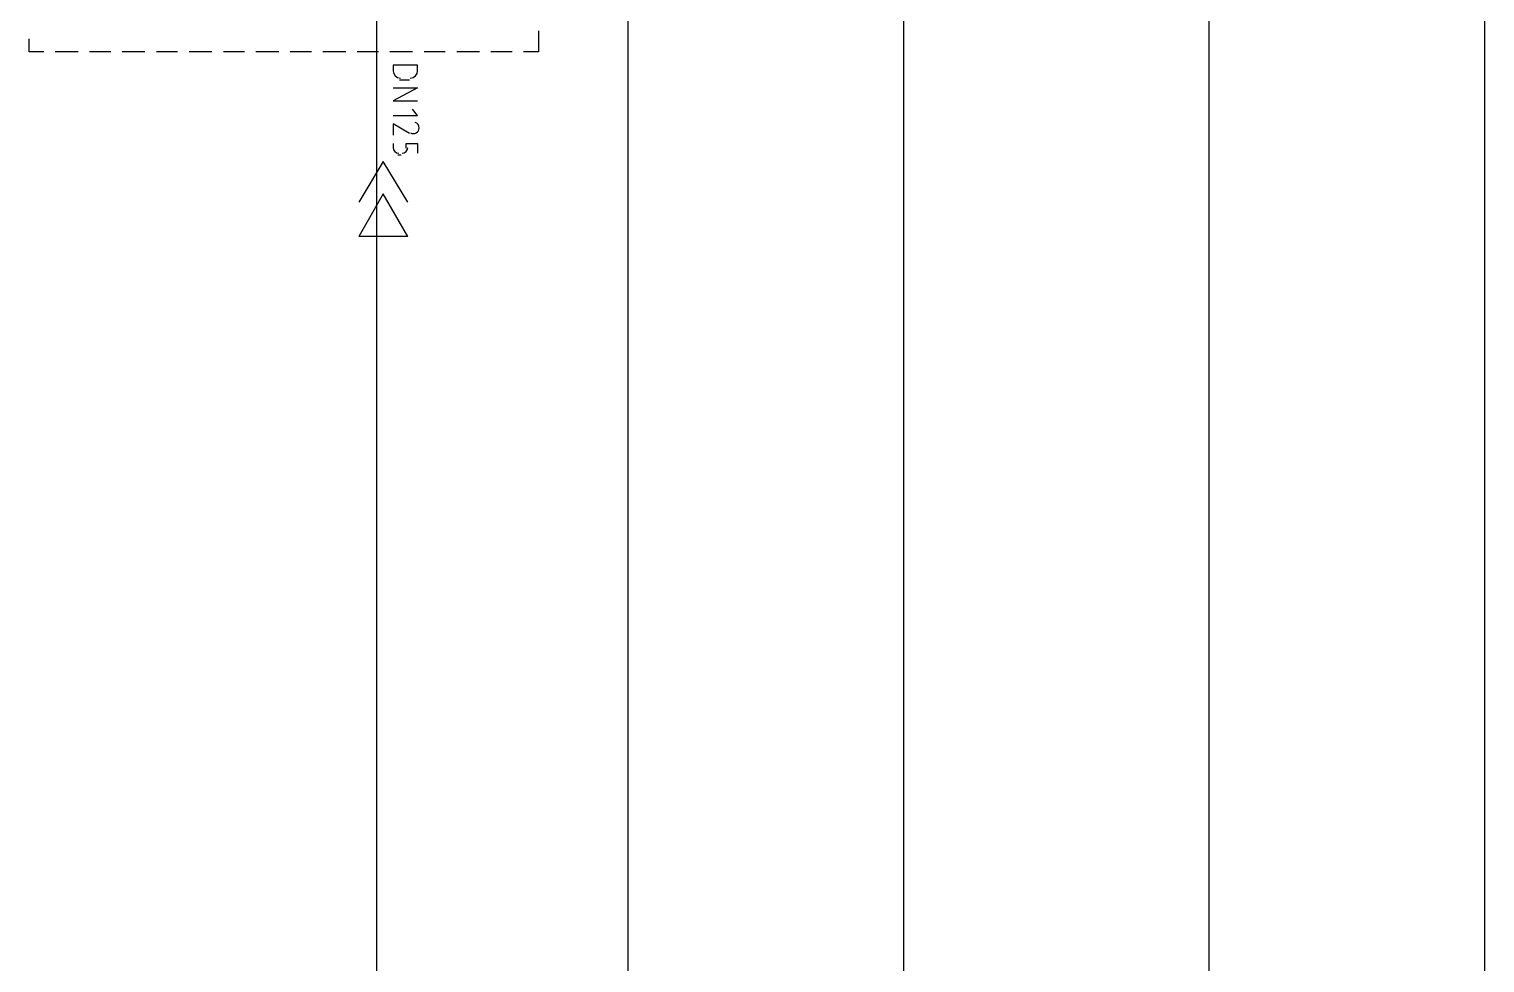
# Model space of a CAD drawing. Header units: millimetres. Extents: x 0 to 33.1, y 1.5 to 45.3.
# Drawn here: x 2.253 to 3.739, y 39.693 to 40.646 of the extents above; entities that cross this region are included whole.
import ezdxf

# ---------------------------------------------------------------- set-up
doc = ezdxf.new("R2010")
doc.units = ezdxf.units.MM
doc.header["$MEASUREMENT"] = 0
doc.layers.get('0').update_dxf_attribs({"linetype": 'CONTINUOUS'})

msp = doc.modelspace()

# ---------------------------------------------------------------- linework, layer by layer
at = {"color": 104, "linetype": 'Continuous'}
for p, q in [((2.86442, 23.3911), (2.86442, 41.5661)), ((3.14611, 26.9611), (3.14611, 41.5661))]:
    msp.add_line(p, q, dxfattribs=at)
at = {"color": 3, "linetype": 'Continuous'}
for p, q in [((3.45779, 24.6461), (3.45779, 41.5661)), ((3.73942, 26.9611), (3.73942, 41.5661))]:
    msp.add_line(p, q, dxfattribs=at)
at = {"color": 7, "linetype": 'Continuous'}
msp.add_line((2.60781, 23.0778), (2.60781, 40.7194), dxfattribs=at)
at = {"color": 0, "linetype": 'Continuous'}
for p, q in [((2.25276, 40.6228), (2.25276, 40.6361)), ((2.77279, 40.6444), (2.77279, 40.6228)), ((2.26779, 40.6228), (2.25276, 40.6228)), ((2.30279, 40.6228), (2.27946, 40.6228)), ((2.3361, 40.6228), (2.31446, 40.6228)), ((2.3711, 40.6228), (2.34776, 40.6228)), ((2.40446, 40.6228), (2.38276, 40.6228)), ((2.43946, 40.6228), (2.41612, 40.6228)), ((2.47276, 40.6228), (2.45111, 40.6228)), ((2.50776, 40.6228), (2.48443, 40.6228)), ((2.54112, 40.6228), (2.51942, 40.6228)), ((2.57611, 40.6228), (2.55279, 40.6228)), ((2.60943, 40.6228), (2.58778, 40.6228)), ((2.64442, 40.6228), (2.6211, 40.6228)), ((2.67779, 40.6228), (2.65608, 40.6228)), ((2.71278, 40.6228), (2.68946, 40.6228)), ((2.7461, 40.6228), (2.72444, 40.6228)), ((2.77279, 40.6228), (2.75776, 40.6228)), ((2.62446, 40.6094), (2.62446, 40.6028)), ((2.64947, 40.6094), (2.62446, 40.6094)), ((2.64947, 40.6028), (2.64947, 40.6094)), ((2.62446, 40.5861), (2.64947, 40.5861)), ((2.64947, 40.5861), (2.62446, 40.5728)), ((2.63112, 40.5944), (2.64111, 40.5944)), ((2.62446, 40.5728), (2.64947, 40.5728)), ((2.62446, 40.5578), (2.64947, 40.5578)), ((2.64947, 40.5578), (2.64442, 40.5644)), ((2.64111, 40.5394), (2.62446, 40.5494)), ((2.62446, 40.5494), (2.62446, 40.5378)), ((2.62446, 40.5294), (2.62446, 40.5244)), ((2.63781, 40.5244), (2.63781, 40.5294)), ((2.63781, 40.5294), (2.64947, 40.5294)), ((2.64947, 40.5294), (2.64947, 40.5194)), ((2.62944, 40.5178), (2.63276, 40.5178)), ((2.61442, 40.5111), (2.58946, 40.4694)), ((2.63943, 40.4694), (2.61442, 40.5111)), ((2.61442, 40.4778), (2.58946, 40.4344)), ((2.63943, 40.4344), (2.61442, 40.4778)), ((2.63943, 40.4344), (2.58946, 40.4344))]:
    msp.add_line(p, q, dxfattribs=at)
for points in [[(2.62446, 40.6036), (2.62446, 40.5994), (2.62782, 40.5961), (2.63194, 40.5961)], [(2.64193, 40.5961), (2.64611, 40.5961), (2.64947, 40.5994), (2.64947, 40.6036)], [(2.6511, 40.5451), (2.65115, 40.5479), (2.64942, 40.5501), (2.64686, 40.5508)], [(2.64811, 40.5401), (2.64996, 40.5412), (2.6511, 40.5432), (2.6511, 40.5453)], [(2.64219, 40.5403), (2.64399, 40.5392), (2.64626, 40.5392), (2.64811, 40.5401)], [(2.62446, 40.5253), (2.62446, 40.5221), (2.62706, 40.5194), (2.63026, 40.5194)], [(2.63363, 40.5194), (2.63683, 40.5194), (2.63943, 40.5221), (2.63943, 40.5253)]]:
    msp.add_open_spline(points, degree=3, dxfattribs=at)

doc.saveas('drawing.dxf')
